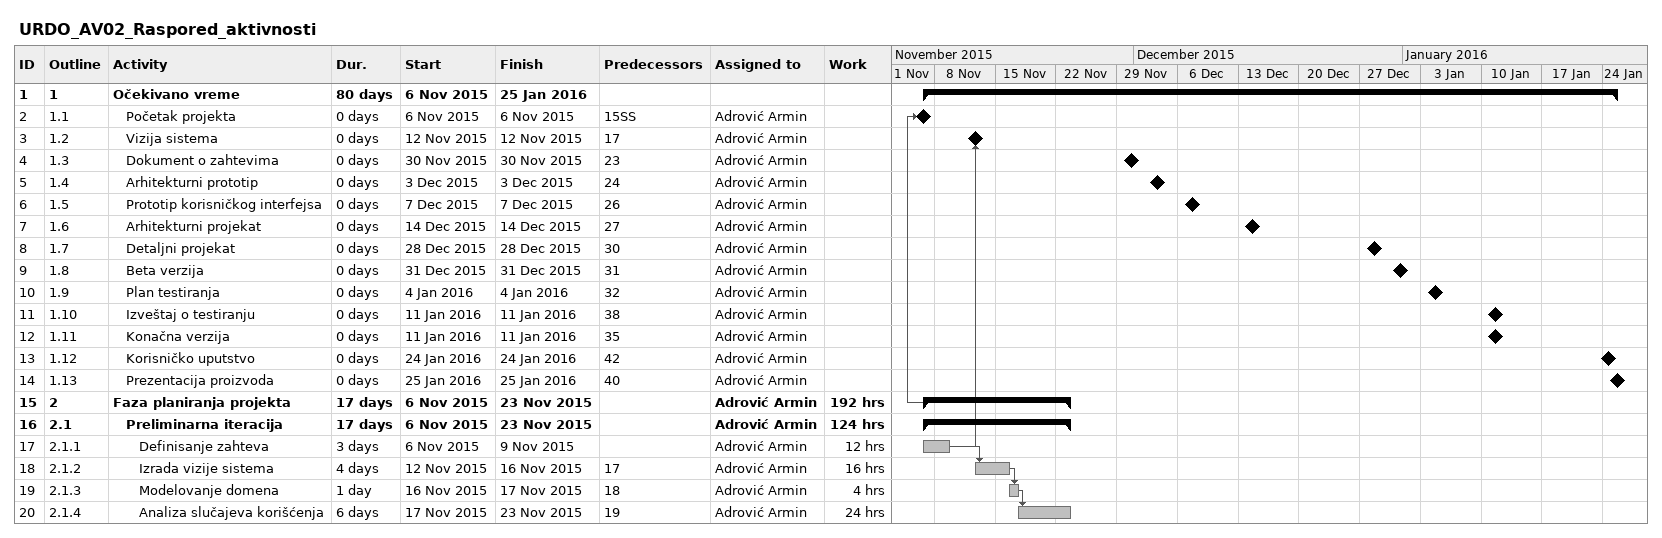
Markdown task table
URDO_AV02_Raspored_aktivnosti

| ID | WBS | Task | Duration | Start | Finish | Predecessors | Resources | Work (h) |
|---|---|---|---|---|---|---|---|---|
| 1 | 1 | **Očekivano vreme** | 80d | 2015-11-06 | 2016-01-25 |  |  |  |
| 2 | 1.1 | Početak projekta | 0d | 2015-11-06 | 2015-11-06 | 15SS | Adrović Armin |  |
| 3 | 1.2 | Vizija sistema | 0d | 2015-11-12 | 2015-11-12 | 17 | Adrović Armin |  |
| 4 | 1.3 | Dokument o zahtevima | 0d | 2015-11-30 | 2015-11-30 | 23 | Adrović Armin |  |
| 5 | 1.4 | Arhitekturni prototip | 0d | 2015-12-03 | 2015-12-03 | 24 | Adrović Armin |  |
| 6 | 1.5 | Prototip korisničkog interfejsa | 0d | 2015-12-07 | 2015-12-07 | 26 | Adrović Armin |  |
| 7 | 1.6 | Arhitekturni projekat | 0d | 2015-12-14 | 2015-12-14 | 27 | Adrović Armin |  |
| 8 | 1.7 | Detaljni projekat | 0d | 2015-12-28 | 2015-12-28 | 30 | Adrović Armin |  |
| 9 | 1.8 | Beta verzija | 0d | 2015-12-31 | 2015-12-31 | 31 | Adrović Armin |  |
| 10 | 1.9 | Plan testiranja | 0d | 2016-01-04 | 2016-01-04 | 32 | Adrović Armin |  |
| 11 | 1.10 | Izveštaj o testiranju | 0d | 2016-01-11 | 2016-01-11 | 38 | Adrović Armin |  |
| 12 | 1.11 | Konačna verzija | 0d | 2016-01-11 | 2016-01-11 | 35 | Adrović Armin |  |
| 13 | 1.12 | Korisničko uputstvo | 0d | 2016-01-24 | 2016-01-24 | 42 | Adrović Armin |  |
| 14 | 1.13 | Prezentacija proizvoda | 0d | 2016-01-25 | 2016-01-25 | 40 | Adrović Armin |  |
| 15 | 2 | **Faza planiranja projekta** | 17d | 2015-11-06 | 2015-11-23 |  | Adrović Armin | 192 |
| 16 | 2.1 | **Preliminarna iteracija** | 17d | 2015-11-06 | 2015-11-23 |  | Adrović Armin | 124 |
| 17 | 2.1.1 | Definisanje zahteva | 3d | 2015-11-06 | 2015-11-09 |  | Adrović Armin | 12 |
| 18 | 2.1.2 | Izrada vizije sistema | 4d | 2015-11-12 | 2015-11-16 | 17 | Adrović Armin | 16 |
| 19 | 2.1.3 | Modelovanje domena | 1d | 2015-11-16 | 2015-11-17 | 18 | Adrović Armin | 4 |
| 20 | 2.1.4 | Analiza slučajeva korišćenja | 6d | 2015-11-17 | 2015-11-23 | 19 | Adrović Armin | 24 |
